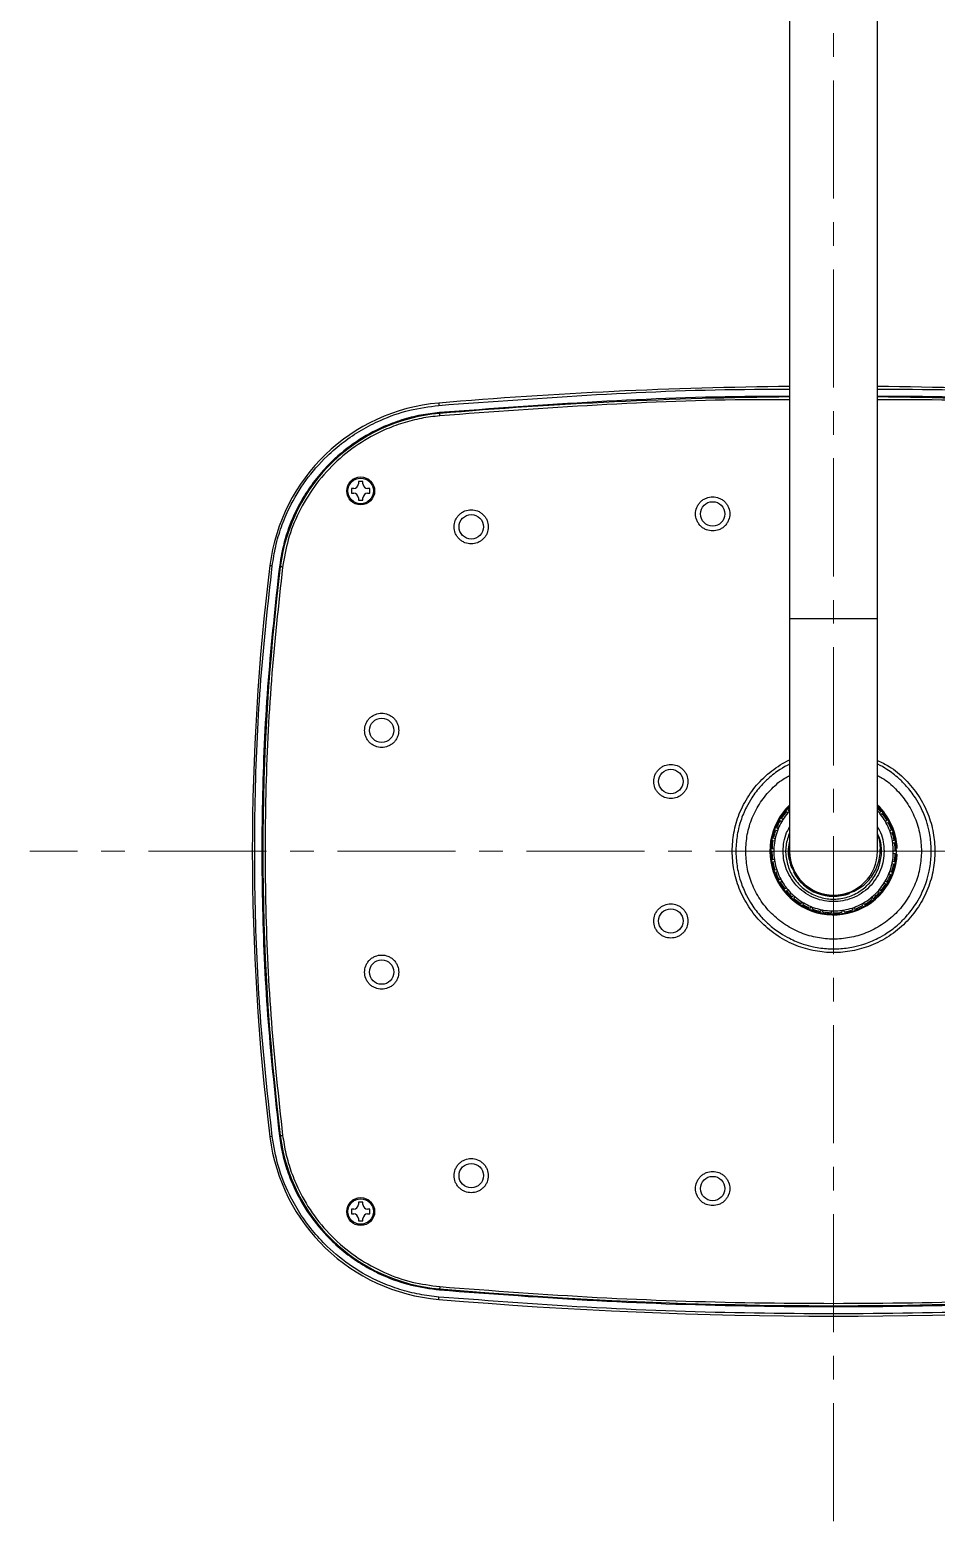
# Model space of a CAD drawing. Header units: millimetres. Extents: x 6110 to 6704, y -3675 to -2835.
# Drawn here: x 6264.7 to 6313.5, y -3047.1 to -2966.9 of the extents above; entities that cross this region are included whole.
import ezdxf

# ---------------------------------------------------------------- set-up
doc = ezdxf.new("R2010")
doc.units = ezdxf.units.MM
doc.header["$LTSCALE"] = 0.1
doc.linetypes.add('CENTERX2', pattern=[101.6, 63.5, -12.7, 12.7, -12.7])
doc.layers.get('0').update_dxf_attribs({"lineweight": 13})
doc.layers.add('CENTER', color=1, linetype='CENTERX2', lineweight=15)

msp = doc.modelspace()

# ---------------------------------------------------------------- linework, layer by layer
at = {"linetype": 'Continuous', "lineweight": 25}
for p, q in [((6305.5892, -2948.6029), (6305.5892, -2998.6029)), ((6310.3142, -2998.6029), (6310.3142, -2948.6029)), ((6282.1521, -2991.6029), (6282.0271, -2991.6029)), ((6282.0271, -2991.6029), (6282.0271, -2991.8529)), ((6282.0271, -2991.8529), (6282.1521, -2991.8529)), ((6282.6521, -2991.2279), (6282.4021, -2991.2279)), ((6282.4021, -2991.2279), (6282.4021, -2991.3528)), ((6282.6521, -2991.3528), (6282.6521, -2991.2279)), ((6283.0271, -2991.6029), (6282.9021, -2991.6029)), ((6282.9021, -2991.8529), (6283.0271, -2991.8529)), ((6283.0271, -2991.8529), (6283.0271, -2991.6029)), ((6282.4021, -2992.1029), (6282.4021, -2992.2279)), ((6282.4021, -2992.2279), (6282.6521, -2992.2279)), ((6282.6521, -2992.2279), (6282.6521, -2992.1029)), ((6305.5892, -2998.6029), (6305.5892, -3011.1028)), ((6310.3142, -2998.6029), (6305.5892, -2998.6029)), ((6310.3142, -3011.1028), (6310.3142, -2998.6029)), ((6305.083, -3009.4466), (6305.1696, -3009.4966)), ((6305.2258, -3009.403), (6305.1485, -3009.3381)), ((6305.4142, -3008.9736), (6305.4908, -3009.0379)), ((6305.5624, -3008.9555), (6305.4975, -3008.8781)), ((6310.4892, -3008.9736), (6310.4126, -3009.0379)), ((6310.4814, -3009.1227), (6310.5688, -3009.0722)), ((6310.8204, -3009.4466), (6310.7338, -3009.4966)), ((6310.7868, -3009.5921), (6310.8817, -3009.5576)), ((6304.839, -3009.9699), (6304.9329, -3010.0041)), ((6304.972, -3009.9022), (6304.8846, -3009.8517)), ((6311.0644, -3009.9699), (6310.9705, -3010.0041)), ((6311.0061, -3010.1073), (6311.1055, -3010.0898)), ((6304.6392, -3011.1028), (6304.7392, -3011.1028)), ((6304.7411, -3010.9937), (6304.6416, -3010.9761)), ((6304.6895, -3010.5276), (6304.788, -3010.545)), ((6304.8088, -3010.4378), (6304.7139, -3010.4033)), ((6311.2139, -3010.5276), (6311.1154, -3010.545)), ((6311.1325, -3010.6528), (6311.2335, -3010.6528)), ((6311.2642, -3011.1028), (6311.1642, -3011.1028)), ((6311.2608, -3010.9529), (6311.3234, -3010.9529)), ((6304.7709, -3011.5528), (6304.6699, -3011.5528)), ((6304.6895, -3011.6781), (6304.788, -3011.6607)), ((6311.0946, -3011.7679), (6311.1895, -3011.8024)), ((6311.2139, -3011.6781), (6311.1154, -3011.6607)), ((6311.1623, -3011.212), (6311.2618, -3011.2296)), ((6311.2608, -3011.2529), (6311.3234, -3011.2529)), ((6304.8973, -3012.0984), (6304.7979, -3012.1159)), ((6304.839, -3012.2358), (6304.9329, -3012.2016)), ((6305.1166, -3012.6136), (6305.0217, -3012.6482)), ((6305.083, -3012.7591), (6305.1696, -3012.7091)), ((6310.8204, -3012.7591), (6310.7338, -3012.7091)), ((6310.9314, -3012.3036), (6311.0188, -3012.354)), ((6311.0644, -3012.2358), (6310.9705, -3012.2016)), ((6305.422, -3013.083), (6305.3346, -3013.1335)), ((6305.4142, -3013.2321), (6305.4908, -3013.1678)), ((6305.8043, -3013.4922), (6305.727, -3013.5571)), ((6305.8225, -3013.6404), (6305.8868, -3013.5638)), ((6310.0809, -3013.6404), (6310.0167, -3013.5638)), ((6310.341, -3013.2503), (6310.4059, -3013.3276)), ((6310.4892, -3013.2321), (6310.4126, -3013.1678)), ((6310.6776, -3012.8027), (6310.755, -3012.8676)), ((6306.2518, -3013.8288), (6306.1869, -3013.9061)), ((6306.2955, -3013.9716), (6306.3455, -3013.885)), ((6306.751, -3014.0825), (6306.7005, -3014.17)), ((6306.8188, -3014.2156), (6306.853, -3014.1216)), ((6307.2867, -3014.2458), (6307.2521, -3014.3406)), ((6307.3765, -3014.365), (6307.3939, -3014.2665)), ((6307.8425, -3014.3135), (6307.825, -3014.4129)), ((6307.9517, -3014.4154), (6307.9517, -3014.3154)), ((6308.4017, -3014.2837), (6308.4017, -3014.3846)), ((6308.5269, -3014.365), (6308.5095, -3014.2665)), ((6308.9472, -3014.1572), (6308.9647, -3014.2566)), ((6309.0847, -3014.2156), (6309.0504, -3014.1216)), ((6309.4625, -3013.9379), (6309.497, -3014.0328)), ((6309.608, -3013.9716), (6309.558, -3013.885)), ((6309.9318, -3013.6325), (6309.9823, -3013.72)), ((6277.7734, -3026.4498), (6277.6493, -3026.4651)), ((6282.1521, -3030.3529), (6282.0271, -3030.3529)), ((6282.0271, -3030.3529), (6282.0271, -3030.6029)), ((6282.6521, -3029.9779), (6282.4021, -3029.9779)), ((6282.4021, -3029.9779), (6282.4021, -3030.1029)), ((6282.6521, -3030.1029), (6282.6521, -3029.9779)), ((6283.0271, -3030.3529), (6282.9021, -3030.3529)), ((6283.0271, -3030.6029), (6283.0271, -3030.3529)), ((6282.0271, -3030.6029), (6282.1521, -3030.6029)), ((6282.4021, -3030.8528), (6282.4021, -3030.9779)), ((6282.4021, -3030.9779), (6282.6521, -3030.9779)), ((6282.6521, -3030.9779), (6282.6521, -3030.8528)), ((6282.9021, -3030.6029), (6283.0271, -3030.6029))]:
    msp.add_line(p, q, dxfattribs=at)
at = {"linetype": 'Continuous', "lineweight": 25, "flags": 128}
for points in [[(6286.7244, -2987.0057), (6286.7246, -2987.0081), (6286.7252, -2987.0152), (6286.7262, -2987.0267), (6286.7275, -2987.0422), (6286.7291, -2987.061), (6286.7309, -2987.0826), (6286.7329, -2987.1059), (6286.735, -2987.1302)], [(6286.7679, -2987.5163), (6286.7687, -2987.526), (6286.7695, -2987.5354), (6286.7703, -2987.544), (6286.7709, -2987.5516), (6286.7714, -2987.5578), (6286.7718, -2987.5624), (6286.7721, -2987.5652), (6286.7722, -2987.5662)], [(6286.7828, -2987.6907), (6286.7807, -2987.6664), (6286.7787, -2987.643), (6286.7769, -2987.6215), (6286.7753, -2987.6026), (6286.7739, -2987.5871), (6286.773, -2987.5756), (6286.7724, -2987.5685), (6286.7722, -2987.5662)], [(6277.6493, -2995.7406), (6277.6517, -2995.7409), (6277.6587, -2995.7418), (6277.6702, -2995.7432), (6277.6856, -2995.7451), (6277.7044, -2995.7474), (6277.7259, -2995.7501), (6277.7491, -2995.753), (6277.7734, -2995.7559)], [(6278.2075, -2995.8097), (6278.2066, -2995.8096), (6278.2038, -2995.8093), (6278.1992, -2995.8087), (6278.193, -2995.8079), (6278.1855, -2995.807), (6278.1769, -2995.8059), (6278.1676, -2995.8048), (6278.1579, -2995.8036)], [(6278.3316, -2995.8251), (6278.3074, -2995.8221), (6278.2841, -2995.8192), (6278.2627, -2995.8165), (6278.2439, -2995.8142), (6278.2284, -2995.8123), (6278.217, -2995.8109), (6278.2099, -2995.81), (6278.2075, -2995.8097)], [(6278.1579, -3026.4021), (6278.1676, -3026.4009), (6278.1769, -3026.3998), (6278.1855, -3026.3987), (6278.193, -3026.3978), (6278.1992, -3026.397), (6278.2038, -3026.3965), (6278.2066, -3026.3961), (6278.2075, -3026.396)], [(6278.2075, -3026.396), (6278.2099, -3026.3957), (6278.217, -3026.3948), (6278.2284, -3026.3934), (6278.2439, -3026.3915), (6278.2627, -3026.3892), (6278.2841, -3026.3865), (6278.3074, -3026.3836), (6278.3316, -3026.3806)], [(6286.7244, -3035.2), (6286.7246, -3035.1976), (6286.7252, -3035.1905), (6286.7262, -3035.179), (6286.7275, -3035.1635), (6286.7291, -3035.1447), (6286.7309, -3035.1231), (6286.7329, -3035.0998), (6286.735, -3035.0755)], [(6286.7679, -3034.6894), (6286.7687, -3034.6797), (6286.7695, -3034.6703), (6286.7703, -3034.6617), (6286.7709, -3034.6541), (6286.7714, -3034.648), (6286.7718, -3034.6433), (6286.7721, -3034.6405), (6286.7722, -3034.6396)], [(6286.7828, -3034.515), (6286.7807, -3034.5393), (6286.7787, -3034.5627), (6286.7769, -3034.5842), (6286.7753, -3034.6031), (6286.7739, -3034.6186), (6286.773, -3034.6301), (6286.7724, -3034.6372), (6286.7722, -3034.6396)]]:
    msp.add_lwpolyline(points, dxfattribs=at)
at = {"linetype": 'Continuous', "lineweight": 25}
for centre, radius in [((6282.5271, -2991.7279), 0.75), ((6282.5271, -2991.7279), 0.6875), ((6301.4517, -2992.9647), 0.6561), ((6288.4703, -2993.6593), 0.6561), ((6283.6555, -3004.6029), 0.6561), ((6299.2017, -3007.3529), 0.6561), ((6299.2017, -3014.8529), 0.6561), ((6283.6555, -3017.6029), 0.6561), ((6288.4703, -3028.5464), 0.6561), ((6301.4517, -3029.241), 0.6561), ((6282.5271, -3030.4779), 0.75), ((6282.5271, -3030.4779), 0.6875)]:
    msp.add_circle(centre, radius, dxfattribs=at)
for centre, radius, start, end in [((6307.9517, -3236.1029), 250, 90.541453, 94.870806), ((6307.9517, -3236.1029), 250, 85.129194, 89.458547), ((6287.5735, -2996.9696), 10, 94.870806, 172.940608), ((6307.9517, -3236.1029), 249.4375, 90.542674, 94.870806), ((6307.9517, -3236.1029), 249.4375, 85.129194, 89.457326), ((6287.5735, -2996.9696), 9.4375, 94.870806, 172.940608), ((6282.1521, -2991.3529), 0.25, 270, 0), ((6282.1521, -2992.1029), 0.25, 0, 90), ((6282.9021, -2991.3529), 0.25, 180, 270), ((6282.9021, -2992.1029), 0.25, 90, 180), ((6401.7017, -3011.1029), 125, 172.940608, 187.059392), ((6401.7017, -3011.1029), 124.4375, 172.940608, 187.059392), ((6307.9517, -3011.1029), 5.25, 123.139196, 131.860804), ((6307.9517, -3011.1029), 5.25, 116.860804, 123.139196), ((6307.9517, -3011.1029), 5.25, 56.860804, 63.139196), ((6307.9517, -3011.1029), 5.25, 48.139196, 56.860804), ((6307.9517, -3011.1029), 5.25, 138.139196, 146.860804), ((6307.9517, -3011.1029), 5.25, 131.860804, 138.139196), ((6307.9517, -3011.1029), 5.25, 41.860804, 48.139196), ((6307.9517, -3011.1029), 5.25, 33.139196, 41.860804), ((6307.9517, -3011.1029), 5.25, 153.139196, 161.860804), ((6307.9517, -3011.1029), 5.25, 146.860804, 153.139196), ((6307.9517, -3011.1029), 3.425, 133.612777, 357.489893), ((6307.9517, -3011.1029), 3.375, 134.427004, 0), ((6307.9517, -3011.1029), 3.425, 2.510107, 46.387223), ((6307.9517, -3011.1029), 3.375, 0, 45.572996), ((6307.9517, -3011.1029), 5.25, 26.860804, 33.139196), ((6307.9517, -3011.1029), 5.25, 18.139196, 26.860804), ((6307.9517, -3011.1029), 5.25, 161.860804, 168.139196), ((6307.9517, -3011.1029), 3.3125, 150, 157.80772), ((6307.9517, -3011.1029), 3.2125, 150, 158.052349), ((6307.9517, -3011.1029), 3.3125, 140, 147.80772), ((6307.9517, -3011.1029), 3.2125, 148.052349, 150), ((6307.9517, -3011.1029), 3.2125, 140, 148.052349), ((6307.9517, -3011.1029), 3.2125, 138.052349, 140), ((6307.9517, -3011.1029), 3.3125, 135.496493, 137.80772), ((6307.9517, -3011.1029), 3.3125, 40, 44.503507), ((6307.9517, -3011.1029), 3.2125, 40, 42.65825), ((6307.9517, -3011.1029), 3.2125, 38.052349, 40), ((6307.9517, -3011.1029), 3.2125, 30, 38.052349), ((6307.9517, -3011.1029), 3.3125, 30, 37.80772), ((6307.9517, -3011.1029), 3.2125, 28.052349, 30), ((6307.9517, -3011.1029), 3.3125, 20, 27.80772), ((6307.9517, -3011.1029), 5.25, 11.860804, 18.139196), ((6307.9517, -3011.1029), 5.25, 168.139196, 176.860804), ((6307.9517, -3011.1029), 3.3125, 160, 167.80772), ((6307.9517, -3011.1029), 3.2125, 160, 168.052349), ((6307.9517, -3011.1029), 3.2125, 158.052349, 160), ((6307.9517, -3011.1029), 3.2125, 20, 28.052349), ((6307.9517, -3011.1029), 3.2125, 18.052349, 20), ((6307.9517, -3011.1029), 3.2125, 10, 18.052349), ((6307.9517, -3011.1029), 3.3125, 10, 17.80772), ((6307.9517, -3011.1029), 5.25, 3.139196, 11.860804), ((6307.9517, -3011.1029), 5.25, 176.860804, 183.139196), ((6307.9517, -3011.1029), 3.3125, 180, 187.80772), ((6307.9517, -3011.1029), 3.3125, 170, 177.80772), ((6307.9517, -3011.1029), 3.2125, 178.052349, 180), ((6307.9517, -3011.1029), 3.2125, 180, 188.052349), ((6307.9517, -3011.1029), 3.2125, 170, 178.052349), ((6307.9517, -3011.1029), 3.2125, 168.052349, 170), ((6307.9517, -3011.1029), 2.425, 166.963561, 202.207291), ((6307.9517, -3011.1029), 2.3625, 180, 0), ((6307.9517, -3011.1029), 3.2125, 8.052349, 10), ((6307.9517, -3011.1029), 3.2125, 0, 8.052349), ((6307.9517, -3011.1029), 3.2125, 358.052349, 0), ((6307.9517, -3011.1029), 3.3125, 0, 7.80772), ((6307.9517, -3011.1029), 5.25, 356.860804, 3.139196), ((6307.9517, -3011.1029), 5.25, 183.139196, 191.860804), ((6307.9517, -3011.1029), 3.3125, 190, 197.80772), ((6307.9517, -3011.1029), 3.2125, 188.052349, 190), ((6307.9517, -3011.1029), 3.2125, 190, 198.052349), ((6307.9517, -3011.1029), 3.2125, 340, 348.052349), ((6307.9517, -3011.1029), 3.3125, 340, 347.80772), ((6307.9517, -3011.1029), 3.2125, 348.052349, 350), ((6307.9517, -3011.1029), 3.2125, 350, 358.052349), ((6307.9517, -3011.1029), 3.3125, 350, 357.80772), ((6307.9517, -3011.1029), 5.25, 348.139196, 356.860804), ((6307.9517, -3011.1029), 5.25, 191.860804, 198.139196), ((6307.9517, -3011.1029), 5.25, 198.139196, 206.860804), ((6307.9517, -3011.1029), 3.3125, 200, 207.80772), ((6307.9517, -3011.1029), 3.2125, 198.052349, 200), ((6307.9517, -3011.1029), 3.2125, 200, 208.052349), ((6307.9517, -3011.1029), 3.3125, 210, 217.80772), ((6307.9517, -3011.1029), 3.2125, 208.052349, 210), ((6307.9517, -3011.1029), 3.2125, 210, 218.052349), ((6307.9517, -3011.1029), 2.425, 207.122234, 290.648067), ((6307.9517, -3011.1029), 3.2125, 328.052349, 330), ((6307.9517, -3011.1029), 3.2125, 330, 338.052349), ((6307.9517, -3011.1029), 3.3125, 330, 337.80772), ((6307.9517, -3011.1029), 3.2125, 338.052349, 340), ((6307.9517, -3011.1029), 5.25, 333.139196, 341.860804), ((6307.9517, -3011.1029), 5.25, 341.860804, 348.139196), ((6307.9517, -3011.1029), 5.25, 206.860804, 213.139196), ((6307.9517, -3011.1029), 3.3125, 220, 227.80772), ((6307.9517, -3011.1029), 3.2125, 218.052349, 220), ((6307.9517, -3011.1029), 3.2125, 220, 228.052349), ((6307.9517, -3011.1029), 3.2125, 228.052349, 230), ((6307.9517, -3011.1029), 3.2125, 230, 238.052349), ((6307.9517, -3011.1029), 3.2125, 308.052349, 310), ((6307.9517, -3011.1029), 3.2125, 310, 318.052349), ((6307.9517, -3011.1029), 3.3125, 310, 317.80772), ((6307.9517, -3011.1029), 3.2125, 318.052349, 320), ((6307.9517, -3011.1029), 3.2125, 320, 328.052349), ((6307.9517, -3011.1029), 3.3125, 320, 327.80772), ((6307.9517, -3011.1029), 5.25, 326.860804, 333.139196), ((6307.9517, -3011.1029), 5.25, 213.139196, 221.860804), ((6307.9517, -3011.1029), 3.3125, 230, 237.80772), ((6307.9517, -3011.1029), 3.2125, 238.052349, 240), ((6307.9517, -3011.1029), 3.3125, 240, 247.80772), ((6307.9517, -3011.1029), 3.2125, 240, 248.052349), ((6307.9517, -3011.1029), 3.2125, 248.052349, 250), ((6307.9517, -3011.1029), 3.3125, 250, 257.80772), ((6307.9517, -3011.1029), 3.2125, 250, 258.052349), ((6307.9517, -3011.1029), 3.2125, 258.052349, 260), ((6307.9517, -3011.1029), 3.3125, 260, 267.80772), ((6307.9517, -3011.1029), 3.2125, 260, 268.052349), ((6307.9517, -3011.1029), 3.2125, 268.052349, 270), ((6307.9517, -3011.1029), 3.2125, 270, 278.052349), ((6307.9517, -3011.1029), 3.3125, 270, 277.80772), ((6307.9517, -3011.1029), 3.2125, 278.052349, 280), ((6307.9517, -3011.1029), 3.2125, 280, 288.052349), ((6307.9517, -3011.1029), 3.3125, 280, 287.80772), ((6307.9517, -3011.1029), 3.2125, 288.052349, 290), ((6307.9517, -3011.1029), 3.2125, 290, 298.052349), ((6307.9517, -3011.1029), 3.3125, 290, 297.80772), ((6307.9517, -3011.1029), 3.2125, 298.052349, 300), ((6307.9517, -3011.1029), 3.2125, 300, 308.052349), ((6307.9517, -3011.1029), 3.3125, 300, 307.80772), ((6307.9517, -3011.1029), 5.25, 318.139196, 326.860804), ((6307.9517, -3011.1029), 5.25, 221.860804, 228.139196), ((6307.9517, -3011.1029), 5.25, 228.139196, 236.860804), ((6307.9517, -3011.1029), 5.25, 303.139196, 311.860804), ((6307.9517, -3011.1029), 5.25, 311.860804, 318.139196), ((6307.9517, -3011.1029), 5.25, 236.860804, 243.139196), ((6307.9517, -3011.1029), 5.25, 243.139196, 251.860804), ((6307.9517, -3011.1029), 5.25, 288.139196, 296.860804), ((6307.9517, -3011.1029), 5.25, 296.860804, 303.139196), ((6307.9517, -3011.1029), 5.25, 251.860804, 258.139196), ((6307.9517, -3011.1029), 5.25, 258.139196, 266.860804), ((6307.9517, -3011.1029), 5.25, 266.860804, 273.139196), ((6307.9517, -3011.1029), 5.25, 273.139196, 281.860804), ((6307.9517, -3011.1029), 5.25, 281.860804, 288.139196), ((6287.5735, -3025.2361), 9.4375, 187.059392, 265.129194), ((6287.5735, -3025.2361), 10, 187.059392, 265.129194), ((6282.1521, -3030.1029), 0.25, 270, 0), ((6282.9021, -3030.1029), 0.25, 180, 270), ((6282.1521, -3030.8529), 0.25, 0, 90), ((6282.9021, -3030.8529), 0.25, 90, 180), ((6307.9517, -2786.1029), 250, 265.129194, 274.870806), ((6307.9517, -2786.1029), 249.4375, 265.129194, 274.870806)]:
    msp.add_arc(centre, radius, start, end, dxfattribs=at)
for points, knots in [([(6286.735, -2987.1302), (6289.5596, -2986.9219), (6295.2081, -2986.5053), (6301.4996, -2986.2534), (6304.9602, -2986.2623), (6305.5892, -2986.2639)], [0, 0, 0, 0, 0.4500871, 0.9000463, 1, 1, 1, 1]), ([(6310.3142, -2986.2639), (6310.9432, -2986.2623), (6314.4038, -2986.2534), (6320.6953, -2986.5053), (6326.3438, -2986.9219), (6329.1684, -2987.1302)], [0, 0, 0, 0, 0.0999513, 0.5499095, 1, 1, 1, 1]), ([(6305.5892, -2986.6514), (6304.9624, -2986.6498), (6301.5084, -2986.6409), (6295.2279, -2986.8924), (6289.5882, -2987.3083), (6286.7679, -2987.5163)], [0, 0, 0, 0, 0.0997762, 0.549822, 1, 1, 1, 1]), ([(6305.5892, -2986.8264), (6304.9634, -2986.8247), (6301.5124, -2986.8159), (6295.2368, -2987.0672), (6289.6011, -2987.4828), (6286.7828, -2987.6907)], [0, 0, 0, 0, 0.0996971, 0.5497821, 1, 1, 1, 1]), ([(6329.1355, -2987.5163), (6326.3153, -2987.3083), (6320.6756, -2986.8924), (6314.395, -2986.6409), (6310.941, -2986.6498), (6310.3142, -2986.6514)], [0, 0, 0, 0, 0.4501746, 0.9002211, 1, 1, 1, 1]), ([(6329.1206, -2987.6907), (6326.3024, -2987.4828), (6320.6666, -2987.0672), (6314.3911, -2986.8159), (6310.94, -2986.8248), (6310.3142, -2986.8264)], [0, 0, 0, 0, 0.4502139, 0.9003005, 1, 1, 1, 1]), ([(6277.7734, -2995.7559), (6277.8279, -2995.4054), (6277.9382, -2994.6963), (6278.2522, -2993.6519), (6278.7563, -2992.446), (6279.5453, -2991.1329), (6280.5622, -2989.9642), (6281.5932, -2989.0829), (6282.5545, -2988.4386), (6283.7335, -2987.8374), (6285.1277, -2987.3432), (6286.2071, -2987.2002), (6286.735, -2987.1302)], [0, 0, 0, 0, 0.07908309, 0.15999648, 0.24262293, 0.37030892, 0.49998512, 0.58646923, 0.67236715, 0.75753115, 0.88141513, 1, 1, 1, 1]), ([(6286.7679, -2987.5163), (6286.4294, -2987.5558), (6285.7445, -2987.6357), (6284.7303, -2987.8989), (6283.5541, -2988.3386), (6282.2645, -2989.0479), (6281.1052, -2989.9813), (6280.2212, -2990.9388), (6279.5674, -2991.838), (6278.947, -2992.9478), (6278.4214, -2994.2683), (6278.2444, -2995.2993), (6278.1579, -2995.8036)], [0, 0, 0, 0, 0.0790829, 0.1599962, 0.2426222, 0.3703087, 0.4999852, 0.5864686, 0.6723668, 0.7575316, 0.8814153, 1, 1, 1, 1]), ([(6286.7828, -2987.6907), (6286.4505, -2987.7295), (6285.7783, -2987.8079), (6284.7827, -2988.0662), (6283.6282, -2988.4977), (6282.3622, -2989.1941), (6281.0821, -2990.225), (6280.0016, -2991.4652), (6279.1722, -2992.854), (6278.5904, -2994.318), (6278.4166, -2995.3301), (6278.3316, -2995.8251)], [0, 0, 0, 0, 0.0790973, 0.1600263, 0.2426673, 0.3703773, 0.500077, 0.6297771, 0.7574869, 0.8813932, 1, 1, 1, 1]), ([(6301.4517, -2993.8833), (6301.3362, -2993.871), (6301.1584, -2993.8521), (6300.9445, -2993.7376), (6300.7976, -2993.619), (6300.6782, -2993.4719), (6300.5673, -2993.258), (6300.511, -2992.9647), (6300.5673, -2992.6714), (6300.6782, -2992.4576), (6300.7976, -2992.3104), (6300.9445, -2992.1918), (6301.1584, -2992.0773), (6301.3362, -2992.0584), (6301.4517, -2992.0462)], [0, 0, 0, 0, 0.1197306, 0.184181, 0.2499993, 0.3158191, 0.3802719, 0.4999994, 0.619727, 0.6841797, 0.7499996, 0.8158195, 0.8802699, 1, 1, 1, 1]), ([(6301.4517, -2992.0462), (6301.5673, -2992.0584), (6301.745, -2992.0773), (6301.9589, -2992.1919), (6302.1059, -2992.3104), (6302.2252, -2992.4576), (6302.3361, -2992.6714), (6302.3924, -2992.9647), (6302.3361, -2993.258), (6302.2252, -2993.4719), (6302.1059, -2993.619), (6301.9589, -2993.7376), (6301.745, -2993.8521), (6301.5673, -2993.871), (6301.4517, -2993.8833)], [0, 0, 0, 0, 0.1197281, 0.1841788, 0.250001, 0.3158195, 0.3802725, 0.5000006, 0.6197286, 0.6841817, 0.7500002, 0.8158207, 0.8802714, 1, 1, 1, 1]), ([(6287.5517, -2993.6593), (6287.564, -2993.5438), (6287.5829, -2993.366), (6287.6974, -2993.1521), (6287.816, -2993.0051), (6287.9631, -2992.8858), (6288.177, -2992.7749), (6288.4703, -2992.7186), (6288.7636, -2992.7749), (6288.9774, -2992.8858), (6289.1246, -2993.0051), (6289.2431, -2993.1521), (6289.3577, -2993.366), (6289.3766, -2993.5438), (6289.3888, -2993.6593)], [0, 0, 0, 0, 0.11972768, 0.18418048, 0.24999879, 0.31582073, 0.38027124, 0.49999892, 0.61972914, 0.68417964, 0.74999958, 0.81581952, 0.88027232, 1, 1, 1, 1]), ([(6289.3888, -2993.6593), (6289.3766, -2993.7748), (6289.3577, -2993.9526), (6289.2431, -2994.1665), (6289.1246, -2994.3135), (6288.9774, -2994.4328), (6288.7636, -2994.5437), (6288.4703, -2994.6), (6288.177, -2994.5437), (6287.9631, -2994.4328), (6287.816, -2994.3135), (6287.6974, -2994.1665), (6287.5829, -2993.9526), (6287.564, -2993.7748), (6287.5517, -2993.6593)], [0, 0, 0, 0, 0.1197278, 0.1841806, 0.2500006, 0.315819, 0.3802708, 0.5000011, 0.6197289, 0.6841806, 0.750001, 0.8158194, 0.8802722, 1, 1, 1, 1]), ([(6277.7734, -3026.4498), (6277.5505, -3024.4123), (6277.1044, -3020.3344), (6276.8167, -3014.1825), (6276.8167, -3008.0233), (6277.1044, -3001.8713), (6277.5505, -2997.7934), (6277.7734, -2995.7559)], [0, 0, 0, 0, 0.1998021, 0.3998992, 0.6000967, 0.8001967, 1, 1, 1, 1]), ([(6278.1579, -2995.8036), (6277.9357, -2997.8347), (6277.491, -3001.8999), (6277.2042, -3008.0328), (6277.2042, -3014.1728), (6277.491, -3020.3057), (6277.9357, -3024.371), (6278.1579, -3026.4021)], [0, 0, 0, 0, 0.19980179, 0.39989901, 0.60009636, 0.80019647, 1, 1, 1, 1]), ([(6278.3316, -2995.8251), (6278.1097, -2997.8533), (6277.6657, -3001.9129), (6277.3792, -3008.0371), (6277.3792, -3014.1685), (6277.6656, -3020.2928), (6278.1097, -3024.3523), (6278.3316, -3026.3806)], [0, 0, 0, 0, 0.199802, 0.3998992, 0.6000967, 0.800197, 1, 1, 1, 1]), ([(6282.737, -3004.6029), (6282.7492, -3004.4873), (6282.7681, -3004.3096), (6282.8827, -3004.0957), (6283.0012, -3003.9487), (6283.1484, -3003.8294), (6283.3622, -3003.7184), (6283.6555, -3003.6621), (6283.9488, -3003.7184), (6284.1627, -3003.8294), (6284.3098, -3003.9487), (6284.4284, -3004.0956), (6284.5429, -3004.3096), (6284.5618, -3004.4873), (6284.5741, -3004.6029)], [0, 0, 0, 0, 0.119729, 0.184182, 0.2499989, 0.3158194, 0.38027, 0.5000011, 0.6197271, 0.6841824, 0.7499989, 0.815819, 0.880272, 1, 1, 1, 1]), ([(6284.5741, -3004.6029), (6284.5618, -3004.7184), (6284.5429, -3004.8961), (6284.4284, -3005.1101), (6284.3098, -3005.257), (6284.1627, -3005.3763), (6283.9488, -3005.4873), (6283.6555, -3005.5436), (6283.3622, -3005.4873), (6283.1484, -3005.3763), (6283.0012, -3005.257), (6282.8827, -3005.1101), (6282.7681, -3004.8961), (6282.7492, -3004.7184), (6282.737, -3004.6029)], [0, 0, 0, 0, 0.1197278, 0.1841806, 0.2500006, 0.3158185, 0.3802737, 0.4999989, 0.6197292, 0.6841797, 0.7500017, 0.8158184, 0.8802713, 1, 1, 1, 1]), ([(6302.5017, -3011.1028), (6302.5194, -3010.7705), (6302.5558, -3010.0858), (6302.859, -3009.0699), (6303.3621, -3008.0937), (6304.0698, -3007.22), (6304.8018, -3006.6348), (6305.3246, -3006.3152), (6305.5408, -3006.2193), (6305.5892, -3006.1978)], [0, 0, 0, 0, 0.1631104, 0.3359919, 0.5160605, 0.699951, 0.8838406, 0.9739798, 1, 1, 1, 1]), ([(6310.3142, -3006.2201), (6310.5248, -3006.3204), (6311.0741, -3006.5821), (6311.8302, -3007.2269), (6312.425, -3007.9499), (6312.7993, -3008.5916), (6313.0964, -3009.2466), (6313.3479, -3010.0858), (6313.3841, -3010.7705), (6313.4017, -3011.1028)], [0, 0, 0, 0, 0.1145117, 0.2986967, 0.4828817, 0.5731653, 0.6634702, 0.8366285, 1, 1, 1, 1]), ([(6298.2831, -3007.3529), (6298.2954, -3007.2373), (6298.3143, -3007.0596), (6298.4288, -3006.8456), (6298.5474, -3006.6987), (6298.6945, -3006.5794), (6298.9084, -3006.4684), (6299.2017, -3006.4121), (6299.495, -3006.4684), (6299.7089, -3006.5794), (6299.856, -3006.6987), (6299.9746, -3006.8457), (6300.0891, -3007.0596), (6300.108, -3007.2373), (6300.1203, -3007.3529)], [0, 0, 0, 0, 0.1197276, 0.1841804, 0.2500003, 0.3158202, 0.3802707, 0.5000008, 0.6197285, 0.6841789, 0.7500009, 0.8158191, 0.8802719, 1, 1, 1, 1]), ([(6303.2267, -3011.1032), (6303.2435, -3010.8012), (6303.2775, -3010.1871), (6303.5561, -3009.2922), (6303.9978, -3008.4543), (6304.6025, -3007.7377), (6305.146, -3007.2583), (6305.5038, -3007.0758), (6305.5892, -3007.0323)], [0, 0, 0, 0, 0.1834905, 0.3730305, 0.5651006, 0.7558973, 0.9417615, 1, 1, 1, 1]), ([(6310.3142, -3007.0323), (6310.3995, -3007.0758), (6310.7573, -3007.2583), (6311.3008, -3007.7376), (6311.9056, -3008.4541), (6312.3473, -3009.2921), (6312.6258, -3010.187), (6312.6599, -3010.801), (6312.6767, -3011.1031)], [0, 0, 0, 0, 0.058211, 0.2440802, 0.4348819, 0.6269592, 0.8165036, 1, 1, 1, 1]), ([(6300.1203, -3007.3529), (6300.108, -3007.4684), (6300.0891, -3007.6461), (6299.9746, -3007.8601), (6299.856, -3008.007), (6299.7089, -3008.1263), (6299.495, -3008.2373), (6299.2017, -3008.2936), (6298.9084, -3008.2373), (6298.6945, -3008.1263), (6298.5474, -3008.007), (6298.4288, -3007.8601), (6298.3143, -3007.6461), (6298.2954, -3007.4684), (6298.2831, -3007.3529)], [0, 0, 0, 0, 0.1197281, 0.1841809, 0.2499991, 0.3158211, 0.3802715, 0.4999992, 0.6197293, 0.6841798, 0.7499997, 0.8158196, 0.8802724, 1, 1, 1, 1]), ([(6305.2392, -3011.1028), (6305.2487, -3010.9378), (6305.2681, -3010.5977), (6305.3904, -3010.1516), (6305.5326, -3009.8975), (6305.5892, -3009.7964)], [0, 0, 0, 0, 0.3623578, 0.7464232, 1, 1, 1, 1]), ([(6305.5892, -3010.0819), (6305.5095, -3010.3171), (6305.3508, -3010.7858), (6305.3801, -3011.5423), (6305.6089, -3012.2581), (6306.0385, -3012.8795), (6306.6261, -3013.3528), (6307.3234, -3013.6375), (6308.0747, -3013.711), (6308.8155, -3013.5676), (6309.4833, -3013.2177), (6310.0238, -3012.6913), (6310.3938, -3012.0324), (6310.5498, -3011.2987), (6310.5274, -3010.643), (6310.372, -3010.2824), (6310.3142, -3010.1481)], [0, 0, 0, 0, 0.0732966, 0.1460397, 0.2204441, 0.2941409, 0.3672318, 0.4417541, 0.5147796, 0.5885522, 0.662925, 0.7356562, 0.809925, 0.883885, 0.9567677, 1, 1, 1, 1]), ([(6308.858, -3013.3286), (6308.9881, -3013.2732), (6309.3663, -3013.1123), (6309.8955, -3012.6592), (6310.3331, -3011.9489), (6310.4881, -3011.1355), (6310.4691, -3010.5208), (6310.329, -3010.2448), (6310.3142, -3010.2157)], [0, 0, 0, 0, 0.1113884, 0.3236446, 0.5377374, 0.7560597, 0.9742397, 1, 1, 1, 1]), ([(6310.3142, -3009.7964), (6310.3708, -3009.8975), (6310.513, -3010.1516), (6310.6353, -3010.5977), (6310.6547, -3010.9378), (6310.6642, -3011.1028)], [0, 0, 0, 0, 0.2535791, 0.63764258, 1, 1, 1, 1]), ([(6313.4017, -3011.1028), (6313.384, -3011.4353), (6313.3476, -3012.12), (6313.0444, -3013.1357), (6312.5416, -3014.1125), (6311.8328, -3014.984), (6311.104, -3015.576), (6310.463, -3015.9503), (6309.8079, -3016.2487), (6308.9687, -3016.4901), (6307.9517, -3016.5833), (6306.9346, -3016.49), (6305.9188, -3016.198), (6304.9421, -3015.692), (6304.0705, -3014.9842), (6303.4787, -3014.2551), (6303.104, -3013.6142), (6302.8071, -3012.9591), (6302.5556, -3012.1199), (6302.5193, -3011.4352), (6302.5017, -3011.1028)], [0, 0, 0, 0, 0.0582485, 0.119986, 0.1842901, 0.249959, 0.3156277, 0.3478172, 0.3800143, 0.4417518, 0.4999999, 0.5582485, 0.619986, 0.6842901, 0.7499584, 0.8156273, 0.8478168, 0.8800139, 0.9417514, 1, 1, 1, 1]), ([(6312.6767, -3011.1031), (6312.6614, -3011.3912), (6312.6298, -3011.9849), (6312.3669, -3012.8654), (6311.9309, -3013.7122), (6311.3165, -3014.4677), (6310.6846, -3014.9809), (6310.1289, -3015.3055), (6309.561, -3015.5641), (6308.8335, -3015.7735), (6307.9518, -3015.8543), (6307.07, -3015.7734), (6306.1894, -3015.5203), (6305.3426, -3015.0816), (6304.587, -3014.468), (6304.0739, -3013.836), (6303.749, -3013.2803), (6303.4916, -3012.7124), (6303.2735, -3011.9849), (6303.242, -3011.3914), (6303.2267, -3011.1032)], [0, 0, 0, 0, 0.0582488, 0.1199864, 0.1842903, 0.2499589, 0.315627, 0.3478159, 0.3800139, 0.4417514, 0.5, 0.558249, 0.6199864, 0.6842903, 0.749959, 0.8156275, 0.8478162, 0.880014, 0.9417515, 1, 1, 1, 1]), ([(6310.6642, -3011.1028), (6310.6554, -3011.2683), (6310.6373, -3011.6091), (6310.4864, -3012.1146), (6310.2361, -3012.6008), (6309.8833, -3013.0345), (6309.4496, -3013.3869), (6308.9635, -3013.6387), (6308.4579, -3013.7841), (6307.9517, -3013.8305), (6307.4455, -3013.7841), (6306.9399, -3013.6388), (6306.4538, -3013.3869), (6306.0201, -3013.0345), (6305.6673, -3012.6008), (6305.4171, -3012.1146), (6305.2661, -3011.6091), (6305.248, -3011.2683), (6305.2392, -3011.1028)], [0, 0, 0, 0, 0.0582584, 0.1200058, 0.1843209, 0.2500004, 0.31568, 0.3799947, 0.4417423, 0.4999998, 0.5582583, 0.6200058, 0.6843198, 0.7499993, 0.8156789, 0.879994, 0.9417416, 1, 1, 1, 1]), ([(6305.5892, -3010.5745), (6305.5576, -3010.7061), (6305.4609, -3011.108), (6305.562, -3011.6101), (6305.6964, -3011.9372), (6305.726, -3012.0091)], [0, 0, 0, 0, 0.2753625, 0.8407557, 1, 1, 1, 1]), ([(6305.726, -3012.0091), (6305.747, -3012.0577), (6305.8526, -3012.3025), (6306.1554, -3012.753), (6306.7492, -3013.2373), (6307.5221, -3013.5118), (6308.2586, -3013.5271), (6308.6864, -3013.3854), (6308.858, -3013.3286)], [0, 0, 0, 0, 0.04224009, 0.21263226, 0.4272228, 0.64181124, 0.85640115, 1, 1, 1, 1]), ([(6298.2831, -3014.8529), (6298.2954, -3014.7373), (6298.3143, -3014.5596), (6298.4288, -3014.3456), (6298.5474, -3014.1987), (6298.6945, -3014.0794), (6298.9084, -3013.9684), (6299.2017, -3013.9121), (6299.495, -3013.9684), (6299.7089, -3014.0794), (6299.856, -3014.1987), (6299.9746, -3014.3457), (6300.0891, -3014.5596), (6300.108, -3014.7373), (6300.1203, -3014.8529)], [0, 0, 0, 0, 0.1197276, 0.1841804, 0.2500003, 0.3158202, 0.3802707, 0.5000008, 0.6197285, 0.6841789, 0.7500009, 0.8158191, 0.8802719, 1, 1, 1, 1]), ([(6300.1203, -3014.8529), (6300.108, -3014.9684), (6300.0891, -3015.1461), (6299.9746, -3015.3601), (6299.856, -3015.507), (6299.7089, -3015.6263), (6299.495, -3015.7373), (6299.2017, -3015.7936), (6298.9084, -3015.7373), (6298.6945, -3015.6263), (6298.5474, -3015.507), (6298.4288, -3015.3601), (6298.3143, -3015.1461), (6298.2954, -3014.9684), (6298.2831, -3014.8529)], [0, 0, 0, 0, 0.1197282, 0.184181, 0.2499994, 0.3158197, 0.3802714, 0.4999992, 0.6197294, 0.6841812, 0.7499995, 0.8158194, 0.8802723, 1, 1, 1, 1]), ([(6282.737, -3017.6029), (6282.7492, -3017.4873), (6282.7681, -3017.3096), (6282.8827, -3017.0957), (6283.0012, -3016.9487), (6283.1484, -3016.8294), (6283.3622, -3016.7184), (6283.6555, -3016.6621), (6283.9488, -3016.7184), (6284.1627, -3016.8294), (6284.3098, -3016.9487), (6284.4284, -3017.0956), (6284.5429, -3017.3096), (6284.5618, -3017.4873), (6284.5741, -3017.6029)], [0, 0, 0, 0, 0.1197312, 0.1841817, 0.2499984, 0.3158204, 0.3802709, 0.5000011, 0.6197263, 0.6841814, 0.7499993, 0.8158192, 0.8802698, 1, 1, 1, 1]), ([(6284.5741, -3017.6029), (6284.5618, -3017.7184), (6284.5429, -3017.8961), (6284.4284, -3018.1101), (6284.3098, -3018.257), (6284.1627, -3018.3763), (6283.9488, -3018.4873), (6283.6555, -3018.5436), (6283.3622, -3018.4873), (6283.1484, -3018.3763), (6283.0012, -3018.257), (6282.8827, -3018.11), (6282.7681, -3017.8961), (6282.7492, -3017.7184), (6282.737, -3017.6029)], [0, 0, 0, 0, 0.1197281, 0.1841788, 0.250001, 0.3158175, 0.3802729, 0.4999989, 0.61973, 0.6841808, 0.7500013, 0.8158202, 0.8802709, 1, 1, 1, 1]), ([(6278.1579, -3026.4021), (6278.2103, -3026.7389), (6278.3163, -3027.4202), (6278.618, -3028.4236), (6279.1023, -3029.5822), (6279.8603, -3030.8438), (6280.8374, -3031.9666), (6281.8279, -3032.8134), (6282.7514, -3033.4324), (6283.8841, -3034.01), (6285.2237, -3034.4847), (6286.2607, -3034.6222), (6286.7679, -3034.6894)], [0, 0, 0, 0, 0.0790822, 0.1599961, 0.2426228, 0.3703089, 0.4999848, 0.5864688, 0.6723672, 0.757532, 0.8814156, 1, 1, 1, 1]), ([(6278.3316, -3026.3806), (6278.383, -3026.7112), (6278.487, -3027.3799), (6278.7832, -3028.3648), (6279.2585, -3029.502), (6280.0027, -3030.7405), (6281.0818, -3031.9804), (6282.3623, -3033.0127), (6283.7818, -3033.7885), (6285.267, -3034.3139), (6286.2849, -3034.449), (6286.7828, -3034.515)], [0, 0, 0, 0, 0.0790974, 0.1600266, 0.2426684, 0.3703781, 0.5000777, 0.6297774, 0.7574873, 0.8813939, 1, 1, 1, 1]), ([(6286.735, -3035.0755), (6286.3827, -3035.0344), (6285.6698, -3034.9512), (6284.6142, -3034.6773), (6283.3899, -3034.2197), (6282.0476, -3033.4814), (6280.841, -3032.5098), (6279.9209, -3031.5132), (6279.2404, -3030.5773), (6278.5946, -3029.4221), (6278.0476, -3028.0478), (6277.8634, -3026.9746), (6277.7734, -3026.4498)], [0, 0, 0, 0, 0.07908325, 0.15999662, 0.24262334, 0.37030899, 0.49998547, 0.58646968, 0.67236796, 0.75753179, 0.88141548, 1, 1, 1, 1]), ([(6287.5517, -3028.5464), (6287.564, -3028.4309), (6287.5829, -3028.2531), (6287.6974, -3028.0392), (6287.8159, -3027.8922), (6287.9631, -3027.7729), (6288.177, -3027.662), (6288.4703, -3027.6057), (6288.7636, -3027.662), (6288.9774, -3027.7729), (6289.1246, -3027.8922), (6289.2431, -3028.0392), (6289.3577, -3028.2531), (6289.3766, -3028.4309), (6289.3888, -3028.5464)], [0, 0, 0, 0, 0.1197305, 0.1841811, 0.2500015, 0.3158204, 0.380271, 0.4999989, 0.6197294, 0.68418, 0.7499968, 0.8158189, 0.8802695, 1, 1, 1, 1]), ([(6289.3888, -3028.5464), (6289.3766, -3028.6619), (6289.3577, -3028.8397), (6289.2431, -3029.0536), (6289.1246, -3029.2006), (6288.9774, -3029.3199), (6288.7636, -3029.4308), (6288.4703, -3029.4871), (6288.177, -3029.4308), (6287.9631, -3029.3199), (6287.816, -3029.2006), (6287.6974, -3029.0536), (6287.5829, -3028.8397), (6287.564, -3028.6619), (6287.5517, -3028.5464)], [0, 0, 0, 0, 0.11973065, 0.18418138, 0.24999954, 0.3158197, 0.38027044, 0.50000108, 0.61972919, 0.68417992, 0.7500021, 0.81581862, 0.88026935, 1, 1, 1, 1]), ([(6301.4517, -3030.1595), (6301.3362, -3030.1473), (6301.1584, -3030.1284), (6300.9445, -3030.0139), (6300.7976, -3029.8953), (6300.6782, -3029.7481), (6300.5673, -3029.5343), (6300.511, -3029.241), (6300.5673, -3028.9477), (6300.6782, -3028.7338), (6300.7976, -3028.5867), (6300.9445, -3028.4681), (6301.1584, -3028.3536), (6301.3362, -3028.3347), (6301.4517, -3028.3224)], [0, 0, 0, 0, 0.11973, 0.1841804, 0.2500003, 0.3158221, 0.3802725, 0.4999975, 0.6197275, 0.6841779, 0.7499997, 0.8158196, 0.88027, 1, 1, 1, 1]), ([(6301.4517, -3028.3224), (6301.5673, -3028.3347), (6301.745, -3028.3536), (6301.9589, -3028.4681), (6302.1059, -3028.5867), (6302.2252, -3028.7338), (6302.3361, -3028.9477), (6302.3924, -3029.241), (6302.3361, -3029.5343), (6302.2252, -3029.7481), (6302.1059, -3029.8953), (6301.9589, -3030.0139), (6301.745, -3030.1284), (6301.5673, -3030.1473), (6301.4517, -3030.1595)], [0, 0, 0, 0, 0.119728, 0.1841787, 0.2500008, 0.3158213, 0.380272, 0.5000025, 0.619728, 0.6841787, 0.7499992, 0.8158213, 0.880272, 1, 1, 1, 1]), ([(6329.1684, -3035.0755), (6326.3438, -3035.2882), (6320.6953, -3035.7137), (6312.2002, -3035.9874), (6303.7032, -3035.9874), (6295.2081, -3035.7137), (6289.5597, -3035.2882), (6286.735, -3035.0755)], [0, 0, 0, 0, 0.2000137, 0.3999706, 0.6000285, 0.7999847, 1, 1, 1, 1]), ([(6286.7679, -3034.6894), (6289.5882, -3034.9018), (6295.2278, -3035.3266), (6303.7098, -3035.5999), (6312.1936, -3035.5999), (6320.6755, -3035.3266), (6326.3152, -3034.9018), (6329.1355, -3034.6894)], [0, 0, 0, 0, 0.2000137, 0.3999706, 0.6000284, 0.7999847, 1, 1, 1, 1]), ([(6286.7828, -3034.515), (6289.601, -3034.7273), (6295.2368, -3035.1518), (6303.7128, -3035.4249), (6312.1906, -3035.4249), (6320.6666, -3035.1518), (6326.3024, -3034.7273), (6329.1206, -3034.515)], [0, 0, 0, 0, 0.20001375, 0.39997057, 0.60002855, 0.79998485, 1, 1, 1, 1])]:
    msp.add_open_spline(points, degree=3, knots=knots, dxfattribs=at)
at = {"layer": 'CENTER'}
for p, q in [((6307.9517, -3047.1269), (6307.9517, -2885.4834)), ((6307.9517, -3011.1029), (6264.7404, -3011.1029)), ((6307.9517, -3011.1029), (6351.163, -3011.1029))]:
    msp.add_line(p, q, dxfattribs=at)

doc.saveas('drawing.dxf')
